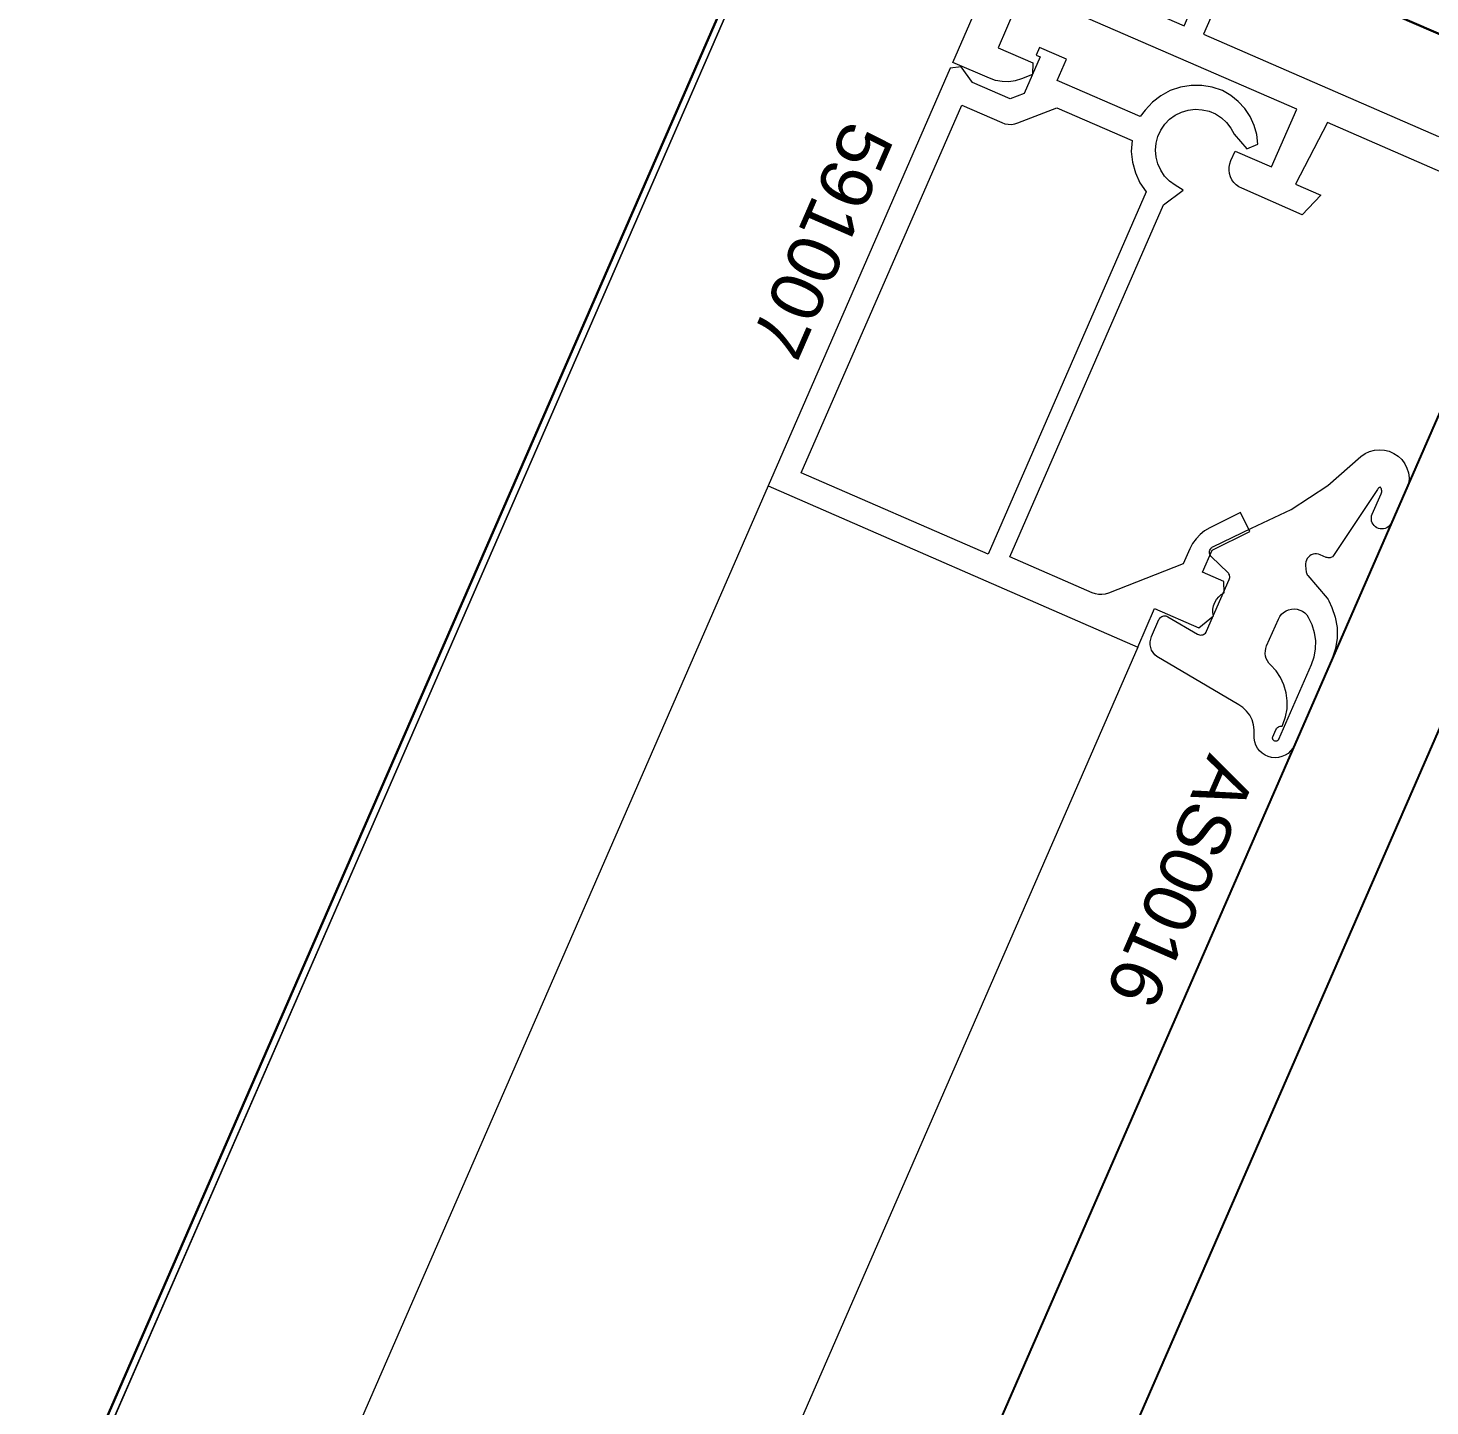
# Model space of a CAD drawing. Header units: millimetres. Extents: x -37281 to 954596, y -59787 to 956680.
# Drawn here: x 870640 to 870706.8, y -12982.7 to -12917.1 of the extents above; entities that cross this region are included whole.
import ezdxf

# ---------------------------------------------------------------- set-up
doc = ezdxf.new("R2010")
doc.units = ezdxf.units.MM
doc.header["$MEASUREMENT"] = 0
doc.linetypes.add('Dot & Dashed', pattern=[670.277762, 352.777767, -176.388884, 0, -141.111112])
for name, color, linetype, lineweight in [('0_Pen_No__2', 8, 'Continuous', 15), ('0_Pen_No__5', 7, 'Continuous', 25), ('0_Pen_No__7', 7, 'Continuous', 35), ('0_Pen_No__9', 7, 'Continuous', 13), ('New_A-20-M_Roof_Pen_No__93', 8, 'Continuous', 13), ('New_A-25-M_Curtain_Wall_Pen_No__90', 8, 'Continuous', 20), ('New_A-25-M_Wall_Ext_Pen_No__87', 8, 'Continuous', 20)]:
    doc.layers.add(name, color=color, linetype=linetype, lineweight=lineweight)
for name, color, linetype in [('New_A-20-M_Roof', 7, 'Continuous'), ('New_A-25-M_Curtain_Wall', 7, 'Continuous'), ('New_A-25-M_Wall_Ext', 7, 'Continuous'), ('New_ArchiCAD Windows', 7, 'Continuous')]:
    doc.layers.add(name, color=color, linetype=linetype)
doc.layers.add('New_A-25-M_Curtain_Wall_Pen_No__69', color=7, linetype='Continuous', lineweight=20, true_color=0x606060)
doc.layers.add('New_ArchiCAD Windows_Pen_No__23', color=7, linetype='Continuous', lineweight=30, true_color=0x2a2a2a)
doc.styles.add('GENERATED_STYLE_3', font='')
doc.styles.get('GENERATED_STYLE_3').set_extended_font_data('Arial')

# ---------------------------------------------------------------- blocks, each defined once
blk = doc.blocks.new('Wall_243_2', base_point=(874395.096, -4631.295))
at = {"layer": 'New_A-25-M_Wall_Ext_Pen_No__87', "linetype": 'Continuous', "flags": 128}
blk.add_lwpolyline([(874303.431, -4591.325), (866444.974, -22613.267)], dxfattribs=at)
blk = doc.blocks.new('Wall_245_2', base_point=(874285.087, -4632.604))
at = {"layer": 'New_A-25-M_Wall_Ext_Pen_No__87', "linetype": 'Continuous', "flags": 128}
blk.add_lwpolyline([(869174.27, -16353.328), (874285.087, -4632.604)], dxfattribs=at)
blk = doc.blocks.new('Triple Window 19_2')
at = {"layer": 'New_ArchiCAD Windows_Pen_No__23', "linetype": 'Continuous'}
for p, q in [((662.5, -190), (662.5, 0)), ((662.5, 0), (725, 0)), ((725, 0), (812.5, 0))]:
    blk.add_line(p, q, dxfattribs=at)
blk = doc.blocks.new('Wall_353_2', base_point=(874468.416, -4712.544))
at = {"layer": 'New_ArchiCAD Windows', "color": 251, "linetype": 'Continuous', "lineweight": 20, "true_color": 0x606060, "xscale": -1, "zscale": 1000, "rotation": 66.44041158399281}
blk.add_blockref('Triple Window 19_2', (870942.854, -12297.405), dxfattribs=at)
blk = doc.blocks.new('Morph_2_2', base_point=(864302.5, 0))
at = {"layer": 'New_A-20-M_Roof_Pen_No__93', "linetype": 'Continuous', "flags": 128}
blk.add_lwpolyline([(866367.031, -22792.012), (874315.322, -4564.059)], dxfattribs=at)
blk = doc.blocks.new('Beam_8_2', base_point=(874303.431, -4591.325))
at = {"layer": 'New_A-25-M_Curtain_Wall_Pen_No__69', "linetype": 'Dot & Dashed'}
blk.add_line((874303.431, -4591.325), (866444.972, -22613.266), dxfattribs=at)
at = {"layer": 'New_A-25-M_Curtain_Wall_Pen_No__90', "linetype": 'Continuous'}
blk.add_line((874303.431, -4591.325), (866444.972, -22613.266), dxfattribs=at)

msp = doc.modelspace()

# ---------------------------------------------------------------- linework, layer by layer
at = {"layer": '0_Pen_No__2', "linetype": 'Continuous', "flags": 128}
for points in [[(870687.015, -12916.227), (870686.215, -12918.06), (870687.865, -12918.78), (870687.855, -12919.334), (870687.326, -12919.542), (870687.025, -12919.633), (870686.715, -12919.677), (870686.401, -12919.671), (870686.092, -12919.616), (870685.795, -12919.514), (870684.057, -12918.756), (870693.251, -12897.673)], [(870712.441, -12904.95), (870705.108, -12901.753), (870704.333, -12899.778), (870700.575, -12898.139), (870698.976, -12901.806), (870694.393, -12899.807), (870688.197, -12914.015), (870695.072, -12917.013), (870695.592, -12915.821), (870696.508, -12916.221), (870695.989, -12917.413), (870707.172, -12922.289)], [(870713.997, -12926.902), (870701.897, -12921.626), (870700.376, -12924.562), (870701.573, -12925.084), (870700.693, -12926.01), (870697.807, -12924.751), (870697.669, -12924.677), (870697.543, -12924.583), (870697.434, -12924.47), (870697.345, -12924.341), (870697.276, -12924.2), (870697.23, -12924.05), (870697.209, -12923.895), (870697.211, -12923.738), (870697.239, -12923.583), (870697.29, -12923.435), (870697.49, -12922.977), (870699.232, -12923.736), (870700.431, -12920.986), (870688.331, -12915.71)], [(870698.055, -12922.865), (870698.579, -12922.652), (870698.522, -12922.197), (870698.396, -12921.756), (870698.205, -12921.339), (870697.952, -12920.956), (870697.644, -12920.617), (870697.287, -12920.328), (870696.891, -12920.097), (870696.408, -12919.932), (870695.905, -12919.849), (870695.395, -12919.849), (870694.891, -12919.934), (870694.409, -12920.099), (870693.96, -12920.341), (870693.557, -12920.654), (870693.21, -12921.029), (870692.972, -12921.334), (870689.029, -12919.614), (870689.468, -12918.606), (870688.185, -12918.046), (870688.025, -12918.413), (870688.208, -12918.493), (870687.449, -12920.235), (870686.791, -12920.493), (870685, -12919.712), (870684.454, -12918.972), (870683.937, -12919.031), (870675.264, -12938.922), (870692.864, -12946.596), (870693.663, -12944.763), (870695.771, -12945.682), (870696.459, -12945.115), (870696.437, -12944.953), (870696.441, -12944.79), (870696.472, -12944.63), (870696.529, -12944.476), (870696.609, -12944.334), (870696.712, -12944.207), (870696.834, -12944.099), (870696.973, -12944.012), (870696.954, -12943.471), (870695.945, -12943.031), (870696.405, -12941.977), (870698.192, -12941.088), (870697.747, -12940.193), (870696.286, -12940.92), (870696.045, -12941.061), (870695.826, -12941.235), (870695.634, -12941.437), (870695.472, -12941.664), (870695.343, -12941.911), (870695.029, -12942.631), (870691.465, -12944.031), (870691.313, -12944.077), (870691.156, -12944.098), (870690.997, -12944.095), (870690.841, -12944.066), (870690.691, -12944.012), (870686.772, -12942.303)], [(870686.772, -12942.303), (870694.085, -12925.532), (870695.024, -12924.838), (870694.641, -12924.606), (870694.372, -12924.41), (870694.14, -12924.17), (870693.952, -12923.895), (870693.814, -12923.591), (870693.73, -12923.269), (870693.702, -12922.937), (870693.731, -12922.605), (870693.816, -12922.282), (870693.954, -12921.979), (870694.143, -12921.704), (870694.375, -12921.465), (870694.645, -12921.269), (870694.944, -12921.122), (870695.264, -12921.028), (870695.595, -12920.99), (870695.928, -12921.008), (870696.252, -12921.084), (870696.56, -12921.213), (870696.84, -12921.393), (870697.086, -12921.618), (870697.29, -12921.881), (870697.446, -12922.176), (870698.055, -12922.865)]]:
    msp.add_lwpolyline(points, dxfattribs=at)
msp.add_lwpolyline([(870685.735, -12942.179), (870676.844, -12938.302), (870684.478, -12920.794), (870686.387, -12921.626), (870686.535, -12921.677), (870686.69, -12921.705), (870686.847, -12921.708), (870687.002, -12921.686), (870687.152, -12921.64), (870689.005, -12920.913), (870692.587, -12922.475), (870692.552, -12922.995), (870692.606, -12923.513), (870692.745, -12924.015), (870692.966, -12924.487), (870693.263, -12924.914)], close=True, dxfattribs=at)
at = {"layer": '0_Pen_No__5', "linetype": 'Continuous'}
for p, q in [((870707.234, -12935.407), (870567.372, -13256.155)), ((870712.733, -12937.806), (870572.872, -13258.553))]:
    msp.add_line(p, q, dxfattribs=at)
at = {"layer": '0_Pen_No__9', "linetype": 'Continuous'}
for p, q in [((870675.264, -12938.922), (870541.797, -13245.003)), ((870692.864, -12946.596), (870559.397, -13252.678))]:
    msp.add_line(p, q, dxfattribs=at)
at = {"layer": '0_Pen_No__9', "linetype": 'Continuous', "flags": 128}
for points in [[(870693.769, -12947.051), (870693.67, -12946.962), (870693.587, -12946.858), (870693.522, -12946.741), (870693.478, -12946.616), (870693.455, -12946.485), (870693.455, -12946.351), (870693.476, -12946.22), (870693.519, -12946.094), (870693.87, -12945.289), (870693.894, -12945.245), (870693.925, -12945.205), (870693.963, -12945.171), (870694.005, -12945.144), (870694.052, -12945.124), (870694.101, -12945.113), (870694.152, -12945.109), (870694.202, -12945.115), (870694.251, -12945.129), (870694.297, -12945.151), (870695.711, -12945.981), (870695.757, -12946.003), (870695.805, -12946.017), (870695.856, -12946.022), (870695.906, -12946.019), (870695.956, -12946.008), (870696.002, -12945.988), (870696.045, -12945.961), (870696.083, -12945.927), (870696.114, -12945.887), (870696.138, -12945.842), (870697.213, -12943.376), (870697.228, -12943.333), (870697.236, -12943.288), (870697.238, -12943.242), (870697.232, -12943.197), (870697.22, -12943.153), (870697.201, -12943.111), (870697.175, -12943.073), (870697.145, -12943.039), (870696.37, -12942.302), (870696.336, -12942.264), (870696.31, -12942.222), (870696.291, -12942.176), (870696.279, -12942.127), (870696.276, -12942.077), (870696.282, -12942.027), (870696.296, -12941.979), (870696.317, -12941.934), (870696.346, -12941.892), (870696.381, -12941.857), (870696.422, -12941.827), (870696.467, -12941.805), (870698.281, -12940.926), (870700.168, -12940.037), (870701.913, -12938.895), (870703.482, -12937.522), (870703.678, -12937.385), (870703.895, -12937.283), (870704.126, -12937.22), (870704.364, -12937.197), (870704.603, -12937.216), (870704.834, -12937.274), (870705.053, -12937.372), (870705.252, -12937.505), (870705.425, -12937.671), (870705.567, -12937.863), (870705.674, -12938.077), (870705.743, -12938.306), (870705.773, -12938.543), (870705.761, -12938.782), (870704.938, -12940.672), (870704.899, -12940.745), (870704.848, -12940.811), (870704.787, -12940.867), (870704.718, -12940.912), (870704.643, -12940.945), (870704.563, -12940.966), (870704.481, -12940.973), (870704.398, -12940.966), (870704.318, -12940.946), (870704.243, -12940.913), (870704.173, -12940.868), (870704.112, -12940.813), (870704.061, -12940.747), (870704.022, -12940.675), (870703.995, -12940.597), (870703.981, -12940.516), (870703.981, -12940.433), (870703.994, -12940.351), (870704.021, -12940.273), (870704.444, -12939.3), (870704.462, -12939.255), (870704.472, -12939.208), (870704.474, -12939.16), (870704.469, -12939.113), (870704.456, -12939.066), (870704.436, -12939.023), (870704.409, -12938.983), (870704.367, -12939.003), (870704.328, -12939.029), (870704.294, -12939.061), (870704.266, -12939.097), (870702.176, -12942.235), (870702.125, -12942.3), (870702.059, -12942.327), (870702.013, -12942.341), (870701.966, -12942.347), (870701.919, -12942.347), (870701.873, -12942.338), (870701.828, -12942.323), (870701.544, -12942.2), (870701.462, -12942.172), (870701.376, -12942.159), (870701.289, -12942.161), (870701.203, -12942.178), (870701.122, -12942.21), (870701.048, -12942.256), (870700.982, -12942.313), (870700.928, -12942.381), (870700.886, -12942.458), (870700.859, -12942.541), (870700.846, -12942.627), (870700.848, -12942.714), (870700.882, -12943.025), (870700.891, -12943.068), (870700.905, -12943.11), (870700.926, -12943.149), (870700.952, -12943.185), (870701.88, -12944.274), (870701.922, -12944.33), (870701.955, -12944.391), (870702.096, -12944.704), (870702.265, -12945.177), (870702.353, -12945.671), (870702.357, -12946.173), (870702.277, -12946.669), (870702.116, -12947.144), (870700.319, -12951.265), (870700.24, -12951.411), (870700.138, -12951.542), (870700.016, -12951.655), (870699.877, -12951.745), (870699.725, -12951.812), (870699.564, -12951.852), (870699.399, -12951.865), (870699.234, -12951.851), (870699.073, -12951.81), (870698.921, -12951.742), (870698.783, -12951.651), (870698.662, -12951.538), (870698.561, -12951.406), (870698.483, -12951.259), (870698.431, -12951.102), (870698.405, -12950.938), (870698.406, -12950.772), (870698.409, -12950.53), (870698.373, -12950.29), (870698.299, -12950.059), (870698.188, -12949.843), (870698.044, -12949.647), (870697.87, -12949.478), (870697.671, -12949.338)], [(870699.556, -12945.26), (870699.62, -12945.141), (870699.703, -12945.034), (870699.804, -12944.943), (870699.918, -12944.871), (870700.042, -12944.818), (870700.174, -12944.788), (870700.309, -12944.78), (870700.443, -12944.794), (870700.573, -12944.832), (870700.695, -12944.89), (870700.806, -12944.968), (870700.901, -12945.064), (870700.979, -12945.175), (870701.15, -12945.527), (870701.264, -12945.902), (870701.318, -12946.291), (870701.311, -12946.683), (870701.242, -12947.069), (870701.114, -12947.439), (870699.565, -12950.991), (870699.554, -12951.013), (870699.539, -12951.033), (870699.52, -12951.05), (870699.5, -12951.063), (870699.477, -12951.073), (870699.453, -12951.079), (870699.428, -12951.081), (870699.404, -12951.079), (870699.38, -12951.073), (870699.357, -12951.063), (870699.336, -12951.05), (870699.318, -12951.033), (870699.303, -12951.014), (870699.291, -12950.992), (870699.283, -12950.969), (870699.278, -12950.944), (870699.278, -12950.919), (870699.282, -12950.895), (870699.29, -12950.871), (870699.437, -12950.535), (870699.459, -12950.494), (870699.486, -12950.457), (870699.519, -12950.425), (870699.557, -12950.398), (870699.598, -12950.377), (870699.642, -12950.363), (870699.687, -12950.356), (870699.734, -12950.356), (870699.771, -12950.276), (870699.897, -12949.912), (870699.966, -12949.534), (870699.976, -12949.15), (870699.927, -12948.768), (870699.82, -12948.399), (870699.658, -12948.05), (870699.444, -12947.731), (870699.184, -12947.448), (870699.101, -12947.357), (870699.032, -12947.255), (870698.98, -12947.143), (870698.946, -12947.025), (870698.931, -12946.903), (870698.934, -12946.78), (870698.956, -12946.659), (870698.996, -12946.543)]]:
    msp.add_lwpolyline(points, close=True, dxfattribs=at)

# ---------------------------------------------------------------- block references
at = {"layer": 'New_A-20-M_Roof', "linetype": 'Continuous', "lineweight": 0}
msp.add_blockref('Morph_2_2', (864302.5, 0), dxfattribs=at)
at = {"layer": 'New_A-25-M_Curtain_Wall', "color": 8, "lineweight": 20}
msp.add_blockref('Beam_8_2', (874303.431, -4591.325), dxfattribs=at)
at = {"layer": 'New_A-25-M_Wall_Ext', "color": 250, "lineweight": 50, "true_color": 0x2a2a2a}
for name, p in [('Wall_245_2', (874285.087, -4632.604)), ('Wall_353_2', (874468.416, -4712.544)), ('Wall_243_2', (874395.096, -4631.295))]:
    msp.add_blockref(name, p, dxfattribs=at)

# ---------------------------------------------------------------- texts
at = {"layer": '0_Pen_No__7', "linetype": 'Continuous', "char_height": 2.5, "attachment_point": 7, "rotation": 246.44041, "style": 'GENERATED_STYLE_3'}
for s, insert in [('\\A1;{\\fArial|b0|i0|c0|p34;591007}', (870678.967, -12921.393)), ('\\A1;{\\fArial|b0|i0|c0|p34;AS0016}', (870696.241, -12951.581))]:
    msp.add_mtext(s, dxfattribs=dict(at, insert=insert))

doc.saveas('drawing.dxf')
